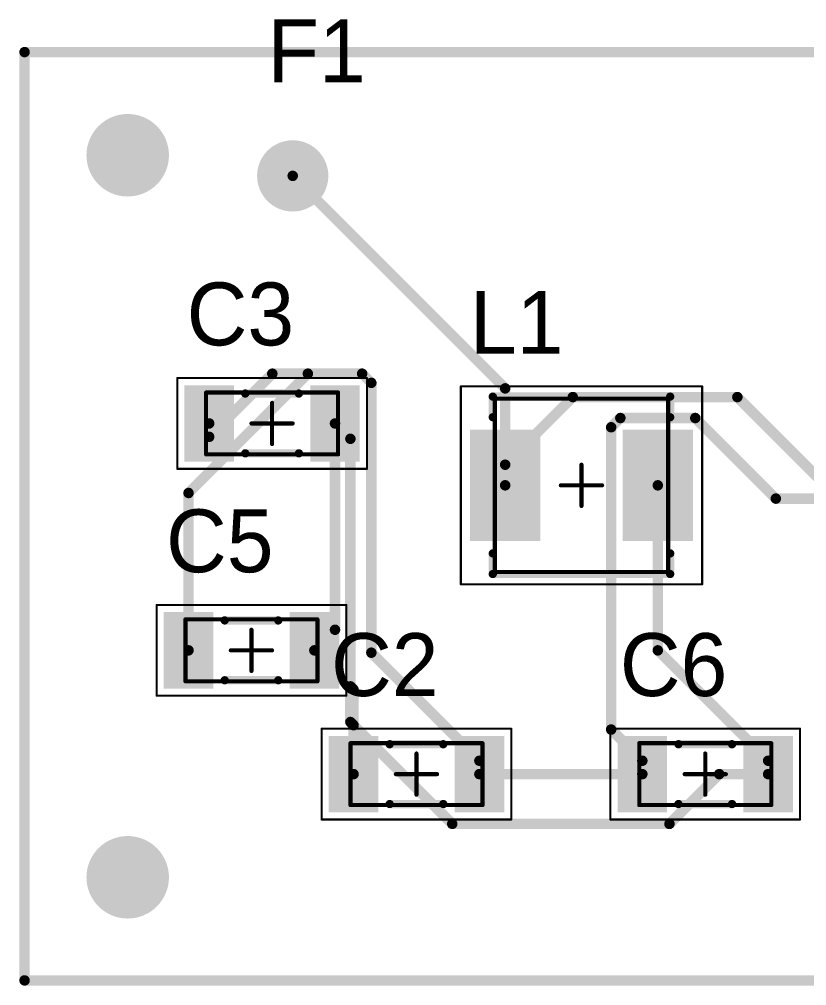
# Model space of a CAD drawing. Header units: millimetres. Extents: x 3.74 to 6.11, y 2.75 to 3.67.
# Drawn here: x 3.735 to 4.487, y 2.751 to 3.673 of the extents above; entities that cross this region are included whole.
import ezdxf

# ---------------------------------------------------------------- set-up
doc = ezdxf.new("R2010")
doc.units = ezdxf.units.MM
doc.header["$MEASUREMENT"] = 0
for name, color, linetype in [('BottomLayer', 5, 'Continuous'), ('BottomSolder', 6, 'Continuous'), ('Mechanical1', 6, 'Continuous'), ('Mechanical13', 56, 'Continuous'), ('Mechanical15', 56, 'Continuous'), ('MultiLayer', 9, 'Continuous'), ('PadHoleLayer', 156, 'Continuous'), ('TopLayer', 1, 'Continuous'), ('TopOverlay', 2, 'Continuous'), ('TopPaste', 8, 'Continuous'), ('TopSolder', 216, 'Continuous')]:
    doc.layers.add(name, color=color, linetype=linetype)

# ---------------------------------------------------------------- blocks, each defined once
blk = doc.blocks.new('I___9')
at = {"layer": 'Mechanical13', "const_width": 0.00394}
for points in [[(-0.08268, 0.08268), (0.08268, 0.08268)], [(-0.08268, -0.08268), (-0.08268, 0.08268)], [(0.08268, -0.08268), (0.08268, 0.08268)], [(-0.08268, -0.08268), (0.08268, -0.08268)]]:
    blk.add_lwpolyline(points, dxfattribs=at)
at = {"layer": 'Mechanical13', "const_width": 0.00197}
for points in [[(-0.08366, 0.08268, 1), (-0.08169, 0.08268, 1)], [(-0.08366, 0.08268, 1), (-0.08169, 0.08268, 1)], [(0.08169, 0.08268, 1), (0.08366, 0.08268, 1)], [(0.08169, 0.08268, 1), (0.08366, 0.08268, 1)], [(-0.08366, -0.08268, 1), (-0.08169, -0.08268, 1)], [(-0.08366, -0.08268, 1), (-0.08169, -0.08268, 1)], [(0.08169, -0.08268, 1), (0.08366, -0.08268, 1)], [(0.08169, -0.08268, 1), (0.08366, -0.08268, 1)]]:
    blk.add_lwpolyline(points, format="xyb", close=True, dxfattribs=at)
at = {"layer": 'Mechanical15'}
for points, const_width in [([(-0.11516, 0.09449), (0.11516, 0.09449)], 0.00197), ([(-0.11516, -0.09449), (-0.11516, 0.09449)], 0.00197), ([(0.11516, -0.09449), (0.11516, 0.09449)], 0.00197), ([(0, -0.01968), (0, 0.01969)], 0.00394), ([(-0.01969, 0), (0.01968, 0)], 0.00394), ([(-0.11516, -0.09449), (0.11516, -0.09449)], 0.00197)]:
    blk.add_lwpolyline(points, dxfattribs=dict(at, const_width=const_width))
for points, const_width in [([(-0.11565, 0.09449, 1), (-0.11467, 0.09449, 1)], 0.000984), ([(-0.11565, 0.09449, 1), (-0.11467, 0.09449, 1)], 0.000984), ([(0.11467, 0.09449, 1), (0.11565, 0.09449, 1)], 0.000984), ([(0.11467, 0.09449, 1), (0.11565, 0.09449, 1)], 0.000984), ([(-0.00098, 0.01969, 1), (0.00098, 0.01969, 1)], 0.00197), ([(-0.02067, 0, 1), (-0.0187, 0, 1)], 0.00197), ([(0.0187, 0, 1), (0.02067, 0, 1)], 0.00197), ([(-0.00098, -0.01968, 1), (0.00098, -0.01968, 1)], 0.00197), ([(-0.11565, -0.09449, 1), (-0.11467, -0.09449, 1)], 0.000984), ([(-0.11565, -0.09449, 1), (-0.11467, -0.09449, 1)], 0.000984), ([(0.11467, -0.09449, 1), (0.11565, -0.09449, 1)], 0.000984), ([(0.11467, -0.09449, 1), (0.11565, -0.09449, 1)], 0.000984)]:
    blk.add_lwpolyline(points, format="xyb", close=True, dxfattribs=dict(at, const_width=const_width))
at = {"layer": 'TopLayer'}
for points in [[(-0.04331, -0.04921), (-0.04331, 0.04921), (-0.10236, -0.04921), (-0.10236, 0.04921)], [(0.10236, -0.04921), (0.10236, 0.04921), (0.04331, -0.04921), (0.04331, 0.04921)]]:
    blk.add_solid(points, dxfattribs=at)
at = {"layer": 'TopOverlay', "const_width": 0.00787}
for points in [[(-0.08465, 0.06496), (-0.08465, 0.08465)], [(-0.08465, 0.08465), (0.08465, 0.08465)], [(0.08465, 0.06496), (0.08465, 0.08465)], [(-0.08465, -0.08465), (-0.08465, -0.06496)], [(0.08465, -0.08465), (0.08465, -0.06496)], [(-0.08465, -0.08465), (0.08465, -0.08465)]]:
    blk.add_lwpolyline(points, dxfattribs=at)
at = {"layer": 'TopOverlay', "const_width": 0.00394}
for points in [[(-0.08661, 0.08465, 1), (-0.08268, 0.08465, 1)], [(-0.08661, 0.08465, 1), (-0.08268, 0.08465, 1)], [(0.08268, 0.08465, 1), (0.08661, 0.08465, 1)], [(0.08268, 0.08465, 1), (0.08661, 0.08465, 1)], [(-0.08661, 0.06496, 1), (-0.08268, 0.06496, 1)], [(0.08268, 0.06496, 1), (0.08661, 0.06496, 1)], [(-0.08661, -0.06496, 1), (-0.08268, -0.06496, 1)], [(0.08268, -0.06496, 1), (0.08661, -0.06496, 1)], [(-0.08661, -0.08465, 1), (-0.08268, -0.08465, 1)], [(-0.08661, -0.08465, 1), (-0.08268, -0.08465, 1)], [(0.08268, -0.08465, 1), (0.08661, -0.08465, 1)], [(0.08268, -0.08465, 1), (0.08661, -0.08465, 1)]]:
    blk.add_lwpolyline(points, format="xyb", close=True, dxfattribs=at)
at = {"layer": 'TopPaste'}
for points in [[(-0.04331, -0.04921), (-0.04331, 0.04921), (-0.10236, -0.04921), (-0.10236, 0.04921)], [(0.10236, -0.04921), (0.10236, 0.04921), (0.04331, -0.04921), (0.04331, 0.04921)]]:
    blk.add_solid(points, dxfattribs=at)
at = {"layer": 'TopSolder'}
for points in [[(-0.03931, -0.05321), (-0.03931, 0.05321), (-0.10636, -0.05321), (-0.10636, 0.05321)], [(0.10636, -0.05321), (0.10636, 0.05321), (0.03931, -0.05321), (0.03931, 0.05321)]]:
    blk.add_solid(points, dxfattribs=at)
blk = doc.blocks.new('F1_10')
at = {"layer": 'BottomLayer', "const_width": 0.03}
for points in [[(-0.34965, 0, 1), (-0.31965, 0, 1)], [(0.31964, 0, 1), (0.34964, 0, 1)]]:
    blk.add_lwpolyline(points, format="xyb", close=True, dxfattribs=at)
at = {"layer": 'BottomSolder', "const_width": 0.034}
for points in [[(-0.35165, 0, 1), (-0.31765, 0, 1)], [(0.31764, 0, 1), (0.35164, 0, 1)]]:
    blk.add_lwpolyline(points, format="xyb", close=True, dxfattribs=at)
at = {"layer": 'MultiLayer', "const_width": 0.03}
for points in [[(-0.34965, 0, 1), (-0.31965, 0, 1)], [(0.31964, 0, 1), (0.34964, 0, 1)]]:
    blk.add_lwpolyline(points, format="xyb", close=True, dxfattribs=at)
at = {"layer": 'PadHoleLayer', "const_width": 0.01181}
for points in [[(-0.34055, 0, 1), (-0.32874, 0, 1)], [(0.32874, 0, 1), (0.34055, 0, 1)]]:
    blk.add_lwpolyline(points, format="xyb", close=True, dxfattribs=at)
at = {"layer": 'TopLayer', "const_width": 0.03}
for points in [[(-0.34965, 0, 1), (-0.31965, 0, 1)], [(0.31964, 0, 1), (0.34964, 0, 1)]]:
    blk.add_lwpolyline(points, format="xyb", close=True, dxfattribs=at)
at = {"layer": 'TopSolder', "const_width": 0.034}
for points in [[(-0.35165, 0, 1), (-0.31765, 0, 1)], [(0.31764, 0, 1), (0.35164, 0, 1)]]:
    blk.add_lwpolyline(points, format="xyb", close=True, dxfattribs=at)
blk = doc.blocks.new('1206______13')
at = {"layer": 'Mechanical13', "const_width": 0.00394}
for points in [[(-0.06299, 0.02953), (0.06299, 0.02953)], [(-0.06299, -0.02953), (-0.06299, 0.02953)], [(0.06299, -0.02953), (0.06299, 0.02953)], [(-0.06299, -0.02953), (0.06299, -0.02953)]]:
    blk.add_lwpolyline(points, dxfattribs=at)
at = {"layer": 'Mechanical13', "const_width": 0.00197}
for points in [[(-0.06398, 0.02953, 1), (-0.06201, 0.02953, 1)], [(-0.06398, 0.02953, 1), (-0.06201, 0.02953, 1)], [(0.06201, 0.02953, 1), (0.06398, 0.02953, 1)], [(0.06201, 0.02953, 1), (0.06398, 0.02953, 1)], [(-0.06398, -0.02953, 1), (-0.06201, -0.02953, 1)], [(-0.06398, -0.02953, 1), (-0.06201, -0.02953, 1)], [(0.06201, -0.02953, 1), (0.06398, -0.02953, 1)], [(0.06201, -0.02953, 1), (0.06398, -0.02953, 1)]]:
    blk.add_lwpolyline(points, format="xyb", close=True, dxfattribs=at)
at = {"layer": 'Mechanical15'}
for points, const_width in [([(-0.09055, 0.04331), (0.09055, 0.04331)], 0.00197), ([(-0.09055, -0.04331), (-0.09055, 0.04331)], 0.00197), ([(0.09055, -0.04331), (0.09055, 0.04331)], 0.00197), ([(0, -0.01969), (0, 0.01968)], 0.00394), ([(-0.01969, 0), (0.01968, 0)], 0.00394), ([(-0.09055, -0.04331), (0.09055, -0.04331)], 0.00197)]:
    blk.add_lwpolyline(points, dxfattribs=dict(at, const_width=const_width))
for points, const_width in [([(-0.09104, 0.04331, 1), (-0.09006, 0.04331, 1)], 0.000984), ([(-0.09104, 0.04331, 1), (-0.09006, 0.04331, 1)], 0.000984), ([(0.09006, 0.04331, 1), (0.09104, 0.04331, 1)], 0.000984), ([(0.09006, 0.04331, 1), (0.09104, 0.04331, 1)], 0.000984), ([(-0.00098, 0.01968, 1), (0.00098, 0.01968, 1)], 0.00197), ([(-0.02067, 0, 1), (-0.0187, 0, 1)], 0.00197), ([(0.0187, 0, 1), (0.02067, 0, 1)], 0.00197), ([(-0.00098, -0.01969, 1), (0.00098, -0.01969, 1)], 0.00197), ([(-0.09104, -0.04331, 1), (-0.09006, -0.04331, 1)], 0.000984), ([(-0.09104, -0.04331, 1), (-0.09006, -0.04331, 1)], 0.000984), ([(0.09006, -0.04331, 1), (0.09104, -0.04331, 1)], 0.000984), ([(0.09006, -0.04331, 1), (0.09104, -0.04331, 1)], 0.000984)]:
    blk.add_lwpolyline(points, format="xyb", close=True, dxfattribs=dict(at, const_width=const_width))
at = {"layer": 'TopLayer'}
for points in [[(-0.04035, -0.03248), (-0.04035, 0.03248), (-0.07972, -0.03248), (-0.07972, 0.03248)], [(0.07973, -0.03248), (0.07973, 0.03248), (0.04036, -0.03248), (0.04036, 0.03248)]]:
    blk.add_solid(points, dxfattribs=at)
at = {"layer": 'TopOverlay', "const_width": 0.00787}
for points in [[(-0.02559, 0.02854), (0.02559, 0.02854)], [(-0.02559, -0.02854), (0.02559, -0.02854)]]:
    blk.add_lwpolyline(points, dxfattribs=at)
at = {"layer": 'TopOverlay', "const_width": 0.00394}
for points in [[(-0.02756, 0.02854, 1), (-0.02362, 0.02854, 1)], [(0.02362, 0.02854, 1), (0.02756, 0.02854, 1)], [(-0.02756, -0.02854, 1), (-0.02362, -0.02854, 1)], [(0.02362, -0.02854, 1), (0.02756, -0.02854, 1)]]:
    blk.add_lwpolyline(points, format="xyb", close=True, dxfattribs=at)
at = {"layer": 'TopPaste'}
for points in [[(-0.04035, -0.03248), (-0.04035, 0.03248), (-0.07972, -0.03248), (-0.07972, 0.03248)], [(0.07973, -0.03248), (0.07973, 0.03248), (0.04036, -0.03248), (0.04036, 0.03248)]]:
    blk.add_solid(points, dxfattribs=at)
at = {"layer": 'TopSolder'}
for points in [[(-0.03635, -0.03648), (-0.03635, 0.03648), (-0.08372, -0.03648), (-0.08372, 0.03648)], [(0.08373, -0.03648), (0.08373, 0.03648), (0.03636, -0.03648), (0.03636, 0.03648)]]:
    blk.add_solid(points, dxfattribs=at)
blk = doc.blocks.new('1206______14')
at = {"layer": 'Mechanical13', "const_width": 0.00394}
for points in [[(-0.06299, 0.02953), (0.06299, 0.02953)], [(-0.06299, -0.02953), (-0.06299, 0.02953)], [(0.06299, -0.02953), (0.06299, 0.02953)], [(-0.06299, -0.02953), (0.06299, -0.02953)]]:
    blk.add_lwpolyline(points, dxfattribs=at)
at = {"layer": 'Mechanical13', "const_width": 0.00197}
for points in [[(-0.06398, 0.02953, 1), (-0.06201, 0.02953, 1)], [(-0.06398, 0.02953, 1), (-0.06201, 0.02953, 1)], [(0.06201, 0.02953, 1), (0.06398, 0.02953, 1)], [(0.06201, 0.02953, 1), (0.06398, 0.02953, 1)], [(-0.06398, -0.02953, 1), (-0.06201, -0.02953, 1)], [(-0.06398, -0.02953, 1), (-0.06201, -0.02953, 1)], [(0.06201, -0.02953, 1), (0.06398, -0.02953, 1)], [(0.06201, -0.02953, 1), (0.06398, -0.02953, 1)]]:
    blk.add_lwpolyline(points, format="xyb", close=True, dxfattribs=at)
at = {"layer": 'Mechanical15'}
for points, const_width in [([(-0.09055, 0.04331), (0.09055, 0.04331)], 0.00197), ([(-0.09055, -0.04331), (-0.09055, 0.04331)], 0.00197), ([(0.09055, -0.04331), (0.09055, 0.04331)], 0.00197), ([(0, -0.01968), (0, 0.01969)], 0.00394), ([(-0.01968, 0), (0.01969, 0)], 0.00394), ([(-0.09055, -0.04331), (0.09055, -0.04331)], 0.00197)]:
    blk.add_lwpolyline(points, dxfattribs=dict(at, const_width=const_width))
for points, const_width in [([(-0.09104, 0.04331, 1), (-0.09006, 0.04331, 1)], 0.000984), ([(-0.09104, 0.04331, 1), (-0.09006, 0.04331, 1)], 0.000984), ([(0.09006, 0.04331, 1), (0.09104, 0.04331, 1)], 0.000984), ([(0.09006, 0.04331, 1), (0.09104, 0.04331, 1)], 0.000984), ([(-0.00099, 0.01969, 1), (0.00098, 0.01969, 1)], 0.00197), ([(-0.02067, 0, 1), (-0.0187, 0, 1)], 0.00197), ([(0.0187, 0, 1), (0.02067, 0, 1)], 0.00197), ([(-0.00099, -0.01968, 1), (0.00098, -0.01968, 1)], 0.00197), ([(-0.09104, -0.04331, 1), (-0.09006, -0.04331, 1)], 0.000984), ([(-0.09104, -0.04331, 1), (-0.09006, -0.04331, 1)], 0.000984), ([(0.09006, -0.04331, 1), (0.09104, -0.04331, 1)], 0.000984), ([(0.09006, -0.04331, 1), (0.09104, -0.04331, 1)], 0.000984)]:
    blk.add_lwpolyline(points, format="xyb", close=True, dxfattribs=dict(at, const_width=const_width))
at = {"layer": 'TopLayer'}
for points in [[(-0.04035, -0.03248), (-0.04035, 0.03248), (-0.07972, -0.03248), (-0.07972, 0.03248)], [(0.07972, -0.03248), (0.07972, 0.03248), (0.04035, -0.03248), (0.04035, 0.03248)]]:
    blk.add_solid(points, dxfattribs=at)
at = {"layer": 'TopOverlay', "const_width": 0.00787}
for points in [[(-0.02559, 0.02854), (0.02559, 0.02854)], [(-0.02559, -0.02854), (0.02559, -0.02854)]]:
    blk.add_lwpolyline(points, dxfattribs=at)
at = {"layer": 'TopOverlay', "const_width": 0.00394}
for points in [[(-0.02756, 0.02854, 1), (-0.02362, 0.02854, 1)], [(0.02362, 0.02854, 1), (0.02756, 0.02854, 1)], [(-0.02756, -0.02854, 1), (-0.02362, -0.02854, 1)], [(0.02362, -0.02854, 1), (0.02756, -0.02854, 1)]]:
    blk.add_lwpolyline(points, format="xyb", close=True, dxfattribs=at)
at = {"layer": 'TopPaste'}
for points in [[(-0.04035, -0.03248), (-0.04035, 0.03248), (-0.07972, -0.03248), (-0.07972, 0.03248)], [(0.07972, -0.03248), (0.07972, 0.03248), (0.04035, -0.03248), (0.04035, 0.03248)]]:
    blk.add_solid(points, dxfattribs=at)
at = {"layer": 'TopSolder'}
for points in [[(-0.03635, -0.03648), (-0.03635, 0.03648), (-0.08372, -0.03648), (-0.08372, 0.03648)], [(0.08372, -0.03648), (0.08372, 0.03648), (0.03635, -0.03648), (0.03635, 0.03648)]]:
    blk.add_solid(points, dxfattribs=at)
blk = doc.blocks.new('1206______16')
at = {"layer": 'Mechanical13', "const_width": 0.00394}
for points in [[(-0.06299, 0.02953), (0.06299, 0.02953)], [(-0.06299, -0.02953), (-0.06299, 0.02953)], [(0.06299, -0.02953), (0.06299, 0.02953)], [(-0.06299, -0.02953), (0.06299, -0.02953)]]:
    blk.add_lwpolyline(points, dxfattribs=at)
at = {"layer": 'Mechanical13', "const_width": 0.00197}
for points in [[(-0.06398, 0.02953, 1), (-0.06201, 0.02953, 1)], [(-0.06398, 0.02953, 1), (-0.06201, 0.02953, 1)], [(0.06201, 0.02953, 1), (0.06398, 0.02953, 1)], [(0.06201, 0.02953, 1), (0.06398, 0.02953, 1)], [(-0.06398, -0.02953, 1), (-0.06201, -0.02953, 1)], [(-0.06398, -0.02953, 1), (-0.06201, -0.02953, 1)], [(0.06201, -0.02953, 1), (0.06398, -0.02953, 1)], [(0.06201, -0.02953, 1), (0.06398, -0.02953, 1)]]:
    blk.add_lwpolyline(points, format="xyb", close=True, dxfattribs=at)
at = {"layer": 'Mechanical15'}
for points, const_width in [([(-0.09055, 0.04331), (0.09055, 0.04331)], 0.00197), ([(-0.09055, -0.04331), (-0.09055, 0.04331)], 0.00197), ([(0.09055, -0.04331), (0.09055, 0.04331)], 0.00197), ([(0, -0.01969), (0, 0.01968)], 0.00394), ([(-0.01969, 0), (0.01969, 0)], 0.00394), ([(-0.09055, -0.04331), (0.09055, -0.04331)], 0.00197)]:
    blk.add_lwpolyline(points, dxfattribs=dict(at, const_width=const_width))
for points, const_width in [([(-0.09104, 0.04331, 1), (-0.09006, 0.04331, 1)], 0.000984), ([(-0.09104, 0.04331, 1), (-0.09006, 0.04331, 1)], 0.000984), ([(0.09006, 0.04331, 1), (0.09104, 0.04331, 1)], 0.000984), ([(0.09006, 0.04331, 1), (0.09104, 0.04331, 1)], 0.000984), ([(-0.00098, 0.01968, 1), (0.00098, 0.01968, 1)], 0.00197), ([(-0.02067, 0, 1), (-0.0187, 0, 1)], 0.00197), ([(0.0187, 0, 1), (0.02067, 0, 1)], 0.00197), ([(-0.00098, -0.01969, 1), (0.00098, -0.01969, 1)], 0.00197), ([(-0.09104, -0.04331, 1), (-0.09006, -0.04331, 1)], 0.000984), ([(-0.09104, -0.04331, 1), (-0.09006, -0.04331, 1)], 0.000984), ([(0.09006, -0.04331, 1), (0.09104, -0.04331, 1)], 0.000984), ([(0.09006, -0.04331, 1), (0.09104, -0.04331, 1)], 0.000984)]:
    blk.add_lwpolyline(points, format="xyb", close=True, dxfattribs=dict(at, const_width=const_width))
at = {"layer": 'TopLayer'}
for points in [[(-0.04036, -0.03248), (-0.04036, 0.03248), (-0.07973, -0.03248), (-0.07973, 0.03248)], [(0.07973, -0.03248), (0.07973, 0.03248), (0.04036, -0.03248), (0.04036, 0.03248)]]:
    blk.add_solid(points, dxfattribs=at)
at = {"layer": 'TopOverlay', "const_width": 0.00787}
for points in [[(-0.02559, 0.02854), (0.02559, 0.02854)], [(-0.02559, -0.02854), (0.02559, -0.02854)]]:
    blk.add_lwpolyline(points, dxfattribs=at)
at = {"layer": 'TopOverlay', "const_width": 0.00394}
for points in [[(-0.02756, 0.02854, 1), (-0.02362, 0.02854, 1)], [(0.02362, 0.02854, 1), (0.02756, 0.02854, 1)], [(-0.02756, -0.02854, 1), (-0.02362, -0.02854, 1)], [(0.02362, -0.02854, 1), (0.02756, -0.02854, 1)]]:
    blk.add_lwpolyline(points, format="xyb", close=True, dxfattribs=at)
at = {"layer": 'TopPaste'}
for points in [[(-0.04036, -0.03248), (-0.04036, 0.03248), (-0.07973, -0.03248), (-0.07973, 0.03248)], [(0.07973, -0.03248), (0.07973, 0.03248), (0.04036, -0.03248), (0.04036, 0.03248)]]:
    blk.add_solid(points, dxfattribs=at)
at = {"layer": 'TopSolder'}
for points in [[(-0.03635, -0.03648), (-0.03635, 0.03648), (-0.08372, -0.03648), (-0.08372, 0.03648)], [(0.08372, -0.03648), (0.08372, 0.03648), (0.03635, -0.03648), (0.03635, 0.03648)]]:
    blk.add_solid(points, dxfattribs=at)
blk = doc.blocks.new('1206______17')
at = {"layer": 'Mechanical13', "const_width": 0.00394}
for points in [[(-0.06299, 0.02953), (0.06299, 0.02953)], [(-0.06299, -0.02953), (-0.06299, 0.02953)], [(0.06299, -0.02953), (0.06299, 0.02953)], [(-0.06299, -0.02953), (0.06299, -0.02953)]]:
    blk.add_lwpolyline(points, dxfattribs=at)
at = {"layer": 'Mechanical13', "const_width": 0.00197}
for points in [[(-0.06398, 0.02953, 1), (-0.06201, 0.02953, 1)], [(-0.06398, 0.02953, 1), (-0.06201, 0.02953, 1)], [(0.06201, 0.02953, 1), (0.06398, 0.02953, 1)], [(0.06201, 0.02953, 1), (0.06398, 0.02953, 1)], [(-0.06398, -0.02953, 1), (-0.06201, -0.02953, 1)], [(-0.06398, -0.02953, 1), (-0.06201, -0.02953, 1)], [(0.06201, -0.02953, 1), (0.06398, -0.02953, 1)], [(0.06201, -0.02953, 1), (0.06398, -0.02953, 1)]]:
    blk.add_lwpolyline(points, format="xyb", close=True, dxfattribs=at)
at = {"layer": 'Mechanical15'}
for points, const_width in [([(-0.09055, 0.04331), (0.09055, 0.04331)], 0.00197), ([(-0.09055, -0.04331), (-0.09055, 0.04331)], 0.00197), ([(0.09055, -0.04331), (0.09055, 0.04331)], 0.00197), ([(0, -0.01969), (0, 0.01968)], 0.00394), ([(-0.01969, 0), (0.01968, 0)], 0.00394), ([(-0.09055, -0.04331), (0.09055, -0.04331)], 0.00197)]:
    blk.add_lwpolyline(points, dxfattribs=dict(at, const_width=const_width))
for points, const_width in [([(-0.09104, 0.04331, 1), (-0.09006, 0.04331, 1)], 0.000984), ([(-0.09104, 0.04331, 1), (-0.09006, 0.04331, 1)], 0.000984), ([(0.09006, 0.04331, 1), (0.09104, 0.04331, 1)], 0.000984), ([(0.09006, 0.04331, 1), (0.09104, 0.04331, 1)], 0.000984), ([(-0.00098, 0.01968, 1), (0.00098, 0.01968, 1)], 0.00197), ([(-0.02067, 0, 1), (-0.0187, 0, 1)], 0.00197), ([(0.0187, 0, 1), (0.02067, 0, 1)], 0.00197), ([(-0.00098, -0.01969, 1), (0.00098, -0.01969, 1)], 0.00197), ([(-0.09104, -0.04331, 1), (-0.09006, -0.04331, 1)], 0.000984), ([(-0.09104, -0.04331, 1), (-0.09006, -0.04331, 1)], 0.000984), ([(0.09006, -0.04331, 1), (0.09104, -0.04331, 1)], 0.000984), ([(0.09006, -0.04331, 1), (0.09104, -0.04331, 1)], 0.000984)]:
    blk.add_lwpolyline(points, format="xyb", close=True, dxfattribs=dict(at, const_width=const_width))
at = {"layer": 'TopLayer'}
for points in [[(-0.04035, -0.03248), (-0.04035, 0.03248), (-0.07972, -0.03248), (-0.07972, 0.03248)], [(0.07972, -0.03248), (0.07972, 0.03248), (0.04035, -0.03248), (0.04035, 0.03248)]]:
    blk.add_solid(points, dxfattribs=at)
at = {"layer": 'TopOverlay', "const_width": 0.00787}
for points in [[(-0.02559, 0.02854), (0.02559, 0.02854)], [(-0.02559, -0.02854), (0.02559, -0.02854)]]:
    blk.add_lwpolyline(points, dxfattribs=at)
at = {"layer": 'TopOverlay', "const_width": 0.00394}
for points in [[(-0.02756, 0.02854, 1), (-0.02362, 0.02854, 1)], [(0.02362, 0.02854, 1), (0.02756, 0.02854, 1)], [(-0.02756, -0.02854, 1), (-0.02362, -0.02854, 1)], [(0.02362, -0.02854, 1), (0.02756, -0.02854, 1)]]:
    blk.add_lwpolyline(points, format="xyb", close=True, dxfattribs=at)
at = {"layer": 'TopPaste'}
for points in [[(-0.04035, -0.03248), (-0.04035, 0.03248), (-0.07972, -0.03248), (-0.07972, 0.03248)], [(0.07972, -0.03248), (0.07972, 0.03248), (0.04035, -0.03248), (0.04035, 0.03248)]]:
    blk.add_solid(points, dxfattribs=at)
at = {"layer": 'TopSolder'}
for points in [[(-0.03635, -0.03648), (-0.03635, 0.03648), (-0.08372, -0.03648), (-0.08372, 0.03648)], [(0.08372, -0.03648), (0.08372, 0.03648), (0.03635, -0.03648), (0.03635, 0.03648)]]:
    blk.add_solid(points, dxfattribs=at)

msp = doc.modelspace()

# ---------------------------------------------------------------- linework, layer by layer
at = {"layer": 'BottomLayer', "const_width": 0.03}
for points in [[(3.82358, 3.54331, 1), (3.85358, 3.54331, 1)], [(3.82358, 2.85433, 1), (3.85358, 2.85433, 1)]]:
    msp.add_lwpolyline(points, format="xyb", close=True, dxfattribs=at)
at = {"layer": 'BottomSolder', "const_width": 0.034}
for points in [[(3.82158, 3.54331, 1), (3.85558, 3.54331, 1)], [(3.82158, 2.85433, 1), (3.85558, 2.85433, 1)]]:
    msp.add_lwpolyline(points, format="xyb", close=True, dxfattribs=at)
at = {"layer": 'Mechanical1', "const_width": 0.01}
for points in [[(3.74016, 3.64173), (6.10236, 3.64173)], [(3.74016, 2.75591), (3.74016, 3.64173)], [(3.74016, 2.75591), (6.10236, 2.75591)]]:
    msp.add_lwpolyline(points, dxfattribs=at)
at = {"layer": 'Mechanical1', "const_width": 0.005}
for points in [[(3.73766, 3.64173, 1), (3.74266, 3.64173, 1)], [(3.73766, 3.64173, 1), (3.74266, 3.64173, 1)], [(3.73766, 2.75591, 1), (3.74266, 2.75591, 1)], [(3.73766, 2.75591, 1), (3.74266, 2.75591, 1)]]:
    msp.add_lwpolyline(points, format="xyb", close=True, dxfattribs=at)
at = {"layer": 'MultiLayer', "const_width": 0.03}
for points in [[(3.82358, 3.54331, 1), (3.85358, 3.54331, 1)], [(3.82358, 2.85433, 1), (3.85358, 2.85433, 1)]]:
    msp.add_lwpolyline(points, format="xyb", close=True, dxfattribs=at)
at = {"layer": 'PadHoleLayer', "const_width": 0.03937}
for points in [[(3.8189, 3.54331, 1), (3.85827, 3.54331, 1)], [(3.8189, 2.85433, 1), (3.85827, 2.85433, 1)]]:
    msp.add_lwpolyline(points, format="xyb", close=True, dxfattribs=at)
at = {"layer": 'TopLayer'}
for points, const_width in [([(3.82358, 3.54331, 1), (3.85358, 3.54331, 1)], 0.03), ([(3.99356, 3.52362, 1), (3.99856, 3.52362, 1)], 0.005), ([(3.97411, 3.33488, 1), (3.97911, 3.33488, 1)], 0.005), ([(3.97411, 3.33488, 1), (3.97911, 3.33488, 1)], 0.005), ([(4.00802, 3.33488, 1), (4.01302, 3.33488, 1)], 0.005), ([(4.00802, 3.33488, 1), (4.01302, 3.33488, 1)], 0.005), ([(4.00802, 3.33488, 1), (4.01302, 3.33488, 1)], 0.005), ([(4.05982, 3.33488, 1), (4.06482, 3.33488, 1)], 0.005), ([(4.05982, 3.33488, 1), (4.06482, 3.33488, 1)], 0.005), ([(4.0686, 3.3261, 1), (4.0736, 3.3261, 1)], 0.005), ([(4.0686, 3.3261, 1), (4.0736, 3.3261, 1)], 0.005), ([(4.19632, 3.32087, 1), (4.20132, 3.32087, 1)], 0.005), ([(4.19632, 3.32087, 1), (4.20132, 3.32087, 1)], 0.005), ([(4.26085, 3.31256, 1), (4.26585, 3.31256, 1)], 0.005), ([(4.26085, 3.31256, 1), (4.26585, 3.31256, 1)], 0.005), ([(4.41792, 3.31256, 1), (4.42292, 3.31256, 1)], 0.005), ([(4.41792, 3.31256, 1), (4.42292, 3.31256, 1)], 0.005), ([(3.91384, 3.2874, 1), (3.91884, 3.2874, 1)], 0.005), ([(4.03392, 3.2874, 1), (4.03892, 3.2874, 1)], 0.005), ([(4.03392, 3.2874, 1), (4.03892, 3.2874, 1)], 0.005), ([(4.30625, 3.29256, 1), (4.31125, 3.29256, 1)], 0.005), ([(4.30625, 3.29256, 1), (4.31125, 3.29256, 1)], 0.005), ([(4.37773, 3.29256, 1), (4.38273, 3.29256, 1)], 0.005), ([(4.37773, 3.29256, 1), (4.38273, 3.29256, 1)], 0.005), ([(4.29746, 3.28377, 1), (4.30246, 3.28377, 1)], 0.005), ([(4.29746, 3.28377, 1), (4.30246, 3.28377, 1)], 0.005), ([(3.91384, 3.27461, 1), (3.91884, 3.27461, 1)], 0.005), ([(3.91384, 3.27461, 1), (3.91884, 3.27461, 1)], 0.005), ([(4.0486, 3.27272, 1), (4.0536, 3.27272, 1)], 0.005), ([(4.0486, 3.27272, 1), (4.0536, 3.27272, 1)], 0.005), ([(4.19632, 3.24803, 1), (4.20132, 3.24803, 1)], 0.005), ([(4.19632, 3.24803, 1), (4.20132, 3.24803, 1)], 0.005), ([(4.19632, 3.24803, 1), (4.20132, 3.24803, 1)], 0.005), ([(4.19632, 3.22835, 1), (4.20132, 3.22835, 1)], 0.005), ([(4.34199, 3.22835, 1), (4.34699, 3.22835, 1)], 0.005), ([(3.89415, 3.22102, 1), (3.89915, 3.22102, 1)], 0.005), ([(3.89415, 3.22102, 1), (3.89915, 3.22102, 1)], 0.005), ([(4.45462, 3.21567, 1), (4.45962, 3.21567, 1)], 0.005), ([(4.45462, 3.21567, 1), (4.45962, 3.21567, 1)], 0.005), ([(4.03392, 3.09055, 1), (4.03892, 3.09055, 1)], 0.005), ([(4.03392, 3.09055, 1), (4.03892, 3.09055, 1)], 0.005), ([(3.89415, 3.07087, 1), (3.89915, 3.07087, 1)], 0.005), ([(4.01423, 3.07087, 1), (4.01923, 3.07087, 1)], 0.005), ([(4.01423, 3.07087, 1), (4.01923, 3.07087, 1)], 0.005), ([(4.0686, 3.06866, 1), (4.0736, 3.06866, 1)], 0.005), ([(4.0686, 3.06866, 1), (4.0736, 3.06866, 1)], 0.005), ([(4.34199, 3.07087, 1), (4.34699, 3.07087, 1)], 0.005), ([(4.34199, 3.07087, 1), (4.34699, 3.07087, 1)], 0.005), ([(4.0486, 3.0365, 1), (4.0536, 3.0365, 1)], 0.005), ([(4.0486, 3.0365, 1), (4.0536, 3.0365, 1)], 0.005), ([(4.0486, 3.0365, 1), (4.0536, 3.0365, 1)], 0.005), ([(4.0486, 3.0365, 1), (4.0536, 3.0365, 1)], 0.005), ([(4.05163, 3.03346, 1), (4.05663, 3.03346, 1)], 0.005), ([(4.05163, 3.03346, 1), (4.05663, 3.03346, 1)], 0.005), ([(4.0486, 3.00249, 1), (4.0536, 3.00249, 1)], 0.005), ([(4.0486, 3.00249, 1), (4.0536, 3.00249, 1)], 0.005), ([(4.05163, 2.99946, 1), (4.05663, 2.99946, 1)], 0.005), ([(4.05163, 2.99946, 1), (4.05663, 2.99946, 1)], 0.005), ([(4.05163, 2.99946, 1), (4.05663, 2.99946, 1)], 0.005), ([(4.05163, 2.99946, 1), (4.05663, 2.99946, 1)], 0.005), ([(4.29746, 2.99531, 1), (4.30246, 2.99531, 1)], 0.005), ([(4.29746, 2.99531, 1), (4.30246, 2.99531, 1)], 0.005), ([(4.17171, 2.96555, 1), (4.17671, 2.96555, 1)], 0.005), ([(4.17171, 2.96555, 1), (4.17671, 2.96555, 1)], 0.005), ([(4.32722, 2.96555, 1), (4.33222, 2.96555, 1)], 0.005), ([(4.32722, 2.96555, 1), (4.33222, 2.96555, 1)], 0.005), ([(4.4473, 2.96555, 1), (4.4523, 2.96555, 1)], 0.005), ([(4.4473, 2.96555, 1), (4.4523, 2.96555, 1)], 0.005), ([(4.05163, 2.95276, 1), (4.05663, 2.95276, 1)], 0.005), ([(4.17171, 2.95276, 1), (4.17671, 2.95276, 1)], 0.005), ([(4.17171, 2.95276, 1), (4.17671, 2.95276, 1)], 0.005), ([(4.32722, 2.95276, 1), (4.33222, 2.95276, 1)], 0.005), ([(4.32722, 2.95276, 1), (4.33222, 2.95276, 1)], 0.005), ([(4.4006, 2.95276, 1), (4.4056, 2.95276, 1)], 0.005), ([(4.4006, 2.95276, 1), (4.4056, 2.95276, 1)], 0.005), ([(4.4473, 2.95276, 1), (4.4523, 2.95276, 1)], 0.005), ([(4.4473, 2.95276, 1), (4.4523, 2.95276, 1)], 0.005), ([(4.14581, 2.90528, 1), (4.15081, 2.90528, 1)], 0.005), ([(4.14581, 2.90528, 1), (4.15081, 2.90528, 1)], 0.005), ([(4.35312, 2.90528, 1), (4.35812, 2.90528, 1)], 0.005), ([(4.35312, 2.90528, 1), (4.35812, 2.90528, 1)], 0.005), ([(3.82358, 2.85433, 1), (3.85358, 2.85433, 1)], 0.03)]:
    msp.add_lwpolyline(points, format="xyb", close=True, dxfattribs=dict(at, const_width=const_width))
at = {"layer": 'TopLayer', "const_width": 0.01}
for points in [[(3.99606, 3.52362), (4.19882, 3.32087)], [(3.89665, 3.22102), (4.01052, 3.33488)], [(3.91634, 3.27461), (3.97661, 3.33488)], [(3.97661, 3.33488), (4.01052, 3.33488)], [(4.01052, 3.33488), (4.06232, 3.33488)], [(4.06232, 3.33488), (4.0711, 3.3261)], [(4.0711, 3.06866), (4.0711, 3.3261)], [(4.19882, 3.24803), (4.19882, 3.32087)], [(4.19882, 3.24803), (4.26335, 3.31256)], [(4.26335, 3.31256), (4.42042, 3.31256)], [(4.42042, 3.31256), (4.49731, 3.23567)], [(3.91634, 3.27461), (3.91634, 3.2874)], [(4.03642, 3.2874), (4.0511, 3.27272)], [(4.03642, 3.09055), (4.03642, 3.2874)], [(4.29996, 3.28377), (4.30875, 3.29256)], [(4.30875, 3.29256), (4.38023, 3.29256)], [(4.38023, 3.29256), (4.45712, 3.21567)], [(4.29996, 2.99531), (4.29996, 3.28377)], [(4.0511, 3.0365), (4.0511, 3.27272)], [(4.19882, 3.22835), (4.19882, 3.24803)], [(4.34449, 3.07087), (4.34449, 3.22835)], [(3.89665, 3.07087), (3.89665, 3.22102)], [(4.45712, 3.21567), (4.92389, 3.21567)], [(4.01673, 3.07087), (4.03642, 3.09055)], [(4.01673, 3.07087), (4.0511, 3.0365)], [(4.0711, 3.06866), (4.17421, 2.96555)], [(4.34449, 3.07087), (4.4498, 2.96555)], [(4.0511, 3.00249), (4.0511, 3.0365)], [(4.0511, 3.0365), (4.05413, 3.03346)], [(4.05413, 2.99946), (4.05413, 3.03346)], [(4.0511, 3.00249), (4.05413, 2.99946)], [(4.05413, 2.99946), (4.14831, 2.90528)], [(4.05413, 2.95276), (4.05413, 2.99946)], [(4.29996, 2.99531), (4.32972, 2.96555)], [(4.17421, 2.95276), (4.17421, 2.96555)], [(4.32972, 2.95276), (4.32972, 2.96555)], [(4.4498, 2.95276), (4.4498, 2.96555)], [(4.17421, 2.95276), (4.32972, 2.95276)], [(4.35562, 2.90528), (4.4031, 2.95276)], [(4.4031, 2.95276), (4.4498, 2.95276)], [(4.14831, 2.90528), (4.35562, 2.90528)]]:
    msp.add_lwpolyline(points, dxfattribs=at)
at = {"layer": 'TopSolder', "const_width": 0.034}
for points in [[(3.82158, 3.54331, 1), (3.85558, 3.54331, 1)], [(3.82158, 2.85433, 1), (3.85558, 2.85433, 1)]]:
    msp.add_lwpolyline(points, format="xyb", close=True, dxfattribs=at)

# ---------------------------------------------------------------- block references
at = {"rotation": 180}
msp.add_blockref('F1_10', (4.33071, 3.52362), dxfattribs=at)
for name, p in [('1206______16', (3.97638, 3.2874)), ('I___9', (4.27165, 3.22835)), ('1206______14', (3.95669, 3.07087)), ('1206______17', (4.11417, 2.95276)), ('1206______13', (4.38976, 2.95276))]:
    msp.add_blockref(name, p)

# ---------------------------------------------------------------- texts
at = {"layer": 'TopOverlay'}
for s, p in [('F1', (3.97206, 3.61302)), ('C3', (3.89488, 3.3619)), ('L1', (4.16515, 3.35385)), ('C5', (3.87519, 3.14537)), ('C2', (4.03267, 3.02726)), ('C6', (4.30826, 3.02726))]:
    msp.add_text(s, height=0.06, dxfattribs=at).set_placement(p)

doc.saveas('drawing.dxf')
